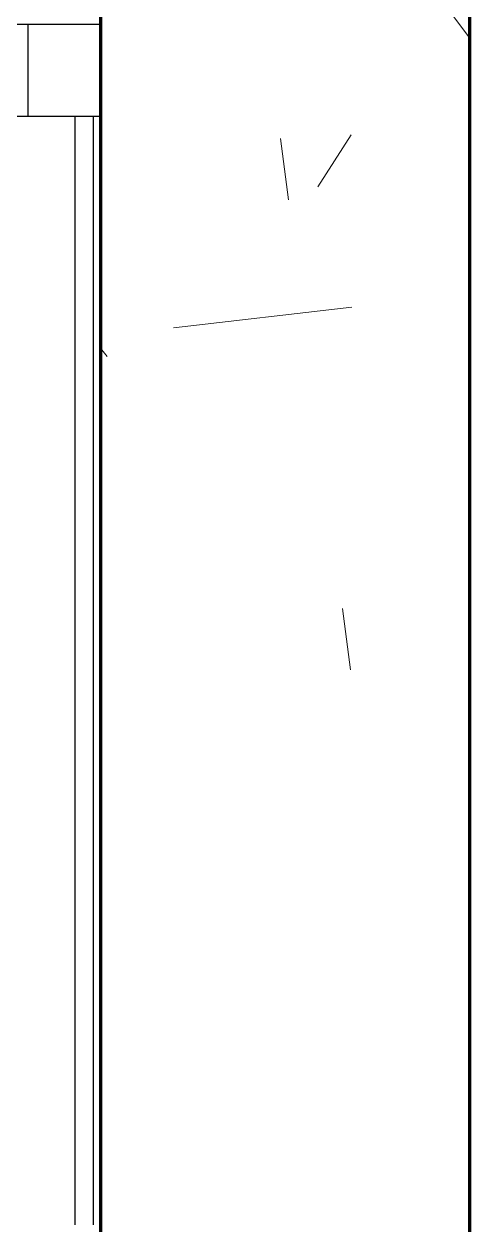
# Model space of a CAD drawing. Header units: millimetres. Extents: x -4391136 to -1798569, y -886572 to -291056.
# Drawn here: x -2515144 to -2514903, y -386561 to -385911 of the extents above; entities that cross this region are included whole.
import ezdxf

# ---------------------------------------------------------------- set-up
doc = ezdxf.new("R2010")
doc.units = ezdxf.units.MM
for name, color, linetype in [('_PP-Dim', 7, 'Continuous'), ('Xref-C-1-PP17-AR-2214-01-B$0$A-FLOR-E', 7, 'Continuous'), ('Xref-C-1-PP17-AR-2214-01-B$0$A-GLAZ-CURT', 7, 'Continuous'), ('Xref-C-1-PP17-AR-2214-01-B$0$A-ROOF', 7, 'Continuous'), ('Xref-C-1-PP17-AR-2214-01-B$0$A-ROOF-OTLN', 7, 'Continuous'), ('Xref-C-1-PP17-AR-2214-01-B$0$A-Wall', 7, 'Continuous'), ('Xref-C-1-PP17-AR-2214-01-B$0$A-WALL-PATT', 7, 'Continuous'), ('Xref-C-1-PP17-AR-2214-01-B$0$P-SANR-FIXT', 7, 'Continuous'), ('Xref-C-1-PP17-AR-2214-01-B$0$WALL-E', 7, 'Continuous')]:
    doc.layers.add(name, color=color, linetype=linetype)

# ---------------------------------------------------------------- blocks, each defined once
blk = doc.blocks.new('Xref-C-1-PP17-AR-2214-01-B$0$DPA_RF_CANOPY ENTRANCE STRUCTURE _ENT2_I-Shape_no Edge - Entrance 2-29718526-ENTRANCE 2 - LOWER ROOF FLOOR PLAN01-flat-2')
at = {"layer": 'Xref-C-1-PP17-AR-2214-01-B$0$P-SANR-FIXT', "color": 7}
for p, q in [((-225, -150), (-25, -150)), ((-164.5, -150), (-225, -150)), ((-25, -150), (-89.5, -150))]:
    blk.add_line(p, q, dxfattribs=at)
blk = doc.blocks.new('Xref-C-1-PP17-AR-2214-01-B$0$DPA_CP_Entrance Canopy Curve_Ent 2_middle - Entrance Canopy Curve R1 Frame-V28-ENTRANCE 2 - LOWER ROOF FLOOR PLAN01-flat-1')
at = {"layer": 'Xref-C-1-PP17-AR-2214-01-B$0$A-GLAZ-CURT', "color": 7}
for p, q in [((-2737442.744708746, -516423.3969167993), (-2737442.744708746, -516383.9466707954)), ((-2737442.744708746, -516423.3969167993), (-2737442.744708746, -516383.9466707954)), ((-2737392.744708746, -516383.9466707954), (-2737392.744708746, -516423.3969167993)), ((-2737392.744708746, -516383.9466707954), (-2737392.744708746, -516423.3969167993)), ((-2737442.744708746, -516423.3969167993), (-2737392.744708746, -516423.3969167993)), ((-2737442.744708746, -516423.3969167993), (-2737392.744708746, -516423.3969167993)), ((-2737442.744708746, -516453.3969165501), (-2737442.744708746, -516423.3969167993)), ((-2737442.744708746, -516453.3969165501), (-2737442.744708746, -516423.3969167993)), ((-2737392.744708746, -516423.3969167993), (-2737392.744708746, -516453.3969165501)), ((-2737392.744708746, -516423.3969167993), (-2737392.744708746, -516453.3969165501))]:
    blk.add_line(p, q, dxfattribs=at)
blk = doc.blocks.new('W-1-PP17-ENT2_REV00_20260526-152612_EX_LOPF-1')
at = {"layer": 'Xref-C-1-PP17-AR-2214-01-B$0$A-WALL-PATT', "lineweight": 9}
h = blk.add_hatch(dxfattribs=at)
h.set_pattern_fill('ACET-2D-FP_11', angle=-39.99999999997265, style=0, pattern_type=2)
h.set_pattern_definition([(140.0000000000273, (-19535.0006426787, -5352.504443557526), (-385.17504819663, -459.0337474662813), [76.2000000016863, -838.2000000185496]), (85.00000000002728, (-19535.0006426787, -5352.504443557526), (-746.182703292987, 65.28252745699113), [60.95999998934607, -670.5599998828066]), (190.4510000000273, (-19529.68714455469, -5291.77617947344), (127.8976821521067, -693.3830033084379), [64.75999999792225, -712.3599999771448]), (136.1840000000273, (-19738.20018154569, -5352.50425312767), (-622.306418101827, -648.5724861947823), [114.3000000090041, -1257.300000099045]), (186.6360000000273, (-19724.18609866314, -5262.144063475134), (122.2199233644646, -1050.534318669234), [97.13999999808287, -1068.539999978911]), (81.18400000002735, (-19738.20018154569, -5352.50425312767), (-1110.274966523866, 172.1971373409029), [91.44000001127148, -1005.840000123987]), (111.0000000000273, (-19687.39988022018, -5250.904148278816), (-559.4256646492287, -214.7433929350229), [76.20000000026224, -838.2000000028846]), (56.00000000002737, (-19687.39988022018, -5250.904148278816), (-620.9765001018534, 418.8539380771107), [60.96000000798914, -670.5600000878804]), (161.4510000000273, (-19653.31147378683, -5200.36609522166), (-224.2969171917646, -668.4524659444579), [64.76000000175955, -712.360000019355]), (127.5000000000273, (-19535.0006426787, -5352.504443557526), (-206.9121046008077, -158.7692419998349), [33.52799999595497, -628.9039999241251, 33.52799999595497, -1320.291999840712]), (127.5000000000273, (-19535.0006426787, -5352.504443557526), (-206.9121046008077, -158.7692419998349), [-695.959999916035, -647.1919999219186, 33.52799999595497, -639.571999922838]), (97.50000000002731, (-19535.0006426787, -5352.504443557526), (-359.3065578895622, -47.30360574601231), [33.52800000462985, -354.5840000489642, 33.52800000462985, -870.2040001201657]), (97.50000000002731, (-19535.0006426787, -5352.504443557526), (-359.3065578895622, -47.30360574601231), [-421.6400000582239, -613.6640000847402, 33.52800000462985, -223.0120000307955]), (57.50000000002731, (-19534.99985448504, -5579.072899473889), (-229.4741615089589, 146.1911639207974), [33.52800000332779, -220.4720000218828, 33.52800000332779, -1810.512000179701]), (57.50000000002731, (-19534.99985448504, -5579.072899473889), (-229.4741615089589, 146.1911639207974), [-287.5280000285384, -758.9520000753291, 33.52800000332779, -1018.032000101044]), (47.50000000002732, (-19534.9999497002, -5680.672668907384), (-350.416859014542, 321.097891815938), [33.52800000205954, -296.6720000182238, 33.52800000205954, -1239.52000007614]), (47.50000000002732, (-19534.9999497002, -5680.672668907384), (-350.416859014542, 321.097891815938), [-363.7280000223428, -492.7600000302689, 33.52800000205954, -713.2320000438118])])
h.paths.add_polyline_path([(-19735.00000000233, -5056.316720992385), (-19735.00000000233, -5369.373662744707), (-19735.00000000233, -9905.01763978327), (-19535.00000000233, -9905.01763978327), (-19535.00000000233, -499.9999999958673), (-19735.00000000233, -499.9999999958673)])
at = {"layer": 'Xref-C-1-PP17-AR-2214-01-B$0$A-FLOR-E', "color": 7}
blk.add_line((-19735.00000000186, -2749.999999999593), (-19735.00000000186, -3350.000000000058), dxfattribs=at)
at = {"layer": 'Xref-C-1-PP17-AR-2214-01-B$0$A-ROOF', "color": 7}
blk.add_line((-19735.00000000186, -2749.999999999593), (-19735.00000000186, -3350.000000000058), dxfattribs=at)
at = {"layer": 'Xref-C-1-PP17-AR-2214-01-B$0$A-ROOF-OTLN', "color": 7}
for p, q in [((-19749.00000000186, -2749.999999999127), (-19749.00000000186, -3350.000000000058)), ((-19739.00000000186, -2749.999999999127), (-19739.00000000186, -3350.000000000058)), ((-19735.00000000186, -2749.999999999127), (-19735.00000000186, -3350.000000000058))]:
    blk.add_line(p, q, dxfattribs=at)
at = {"layer": 'Xref-C-1-PP17-AR-2214-01-B$0$A-Wall', "color": 7, "lineweight": 70}
for p, q in [((-19735.00000000186, -499.9999999986612), (-19735.00000000186, -10205.0088198926)), ((-19535.00000000186, -9905.017639786063), (-19535.00000000186, -499.9999999986612))]:
    blk.add_line(p, q, dxfattribs=at)
at = {"layer": 'Xref-C-1-PP17-AR-2214-01-B$0$WALL-E', "color": 7}
blk.add_line((-19735.00000000186, -10202.50000000052), (-19735.00000000186, -499.9999999986612), dxfattribs=at)
at = {"color": 7, "rotation": 270}
for name, p in [('Xref-C-1-PP17-AR-2214-01-B$0$DPA_CP_Entrance Canopy Curve_Ent 2_middle - Entrance Canopy Curve R1 Frame-V28-ENTRANCE 2 - LOWER ROOF FLOOR PLAN01-flat-1', (496648.9466707949, -2740142.744708746)), ('Xref-C-1-PP17-AR-2214-01-B$0$DPA_RF_CANOPY ENTRANCE STRUCTURE _ENT2_I-Shape_no Edge - Entrance 2-29718526-ENTRANCE 2 - LOWER ROOF FLOOR PLAN01-flat-2', (-19585.00000000186, -3167.508819893061))]:
    blk.add_blockref(name, p, dxfattribs=at)

msp = doc.modelspace()

# ---------------------------------------------------------------- block references
at = {"layer": '_PP-Dim', "color": 7}
msp.add_blockref('W-1-PP17-ENT2_REV00_20260526-152612_EX_LOPF-1', (-2495367.514610203, -383210.8748381315), dxfattribs=at)

doc.saveas('drawing.dxf')
